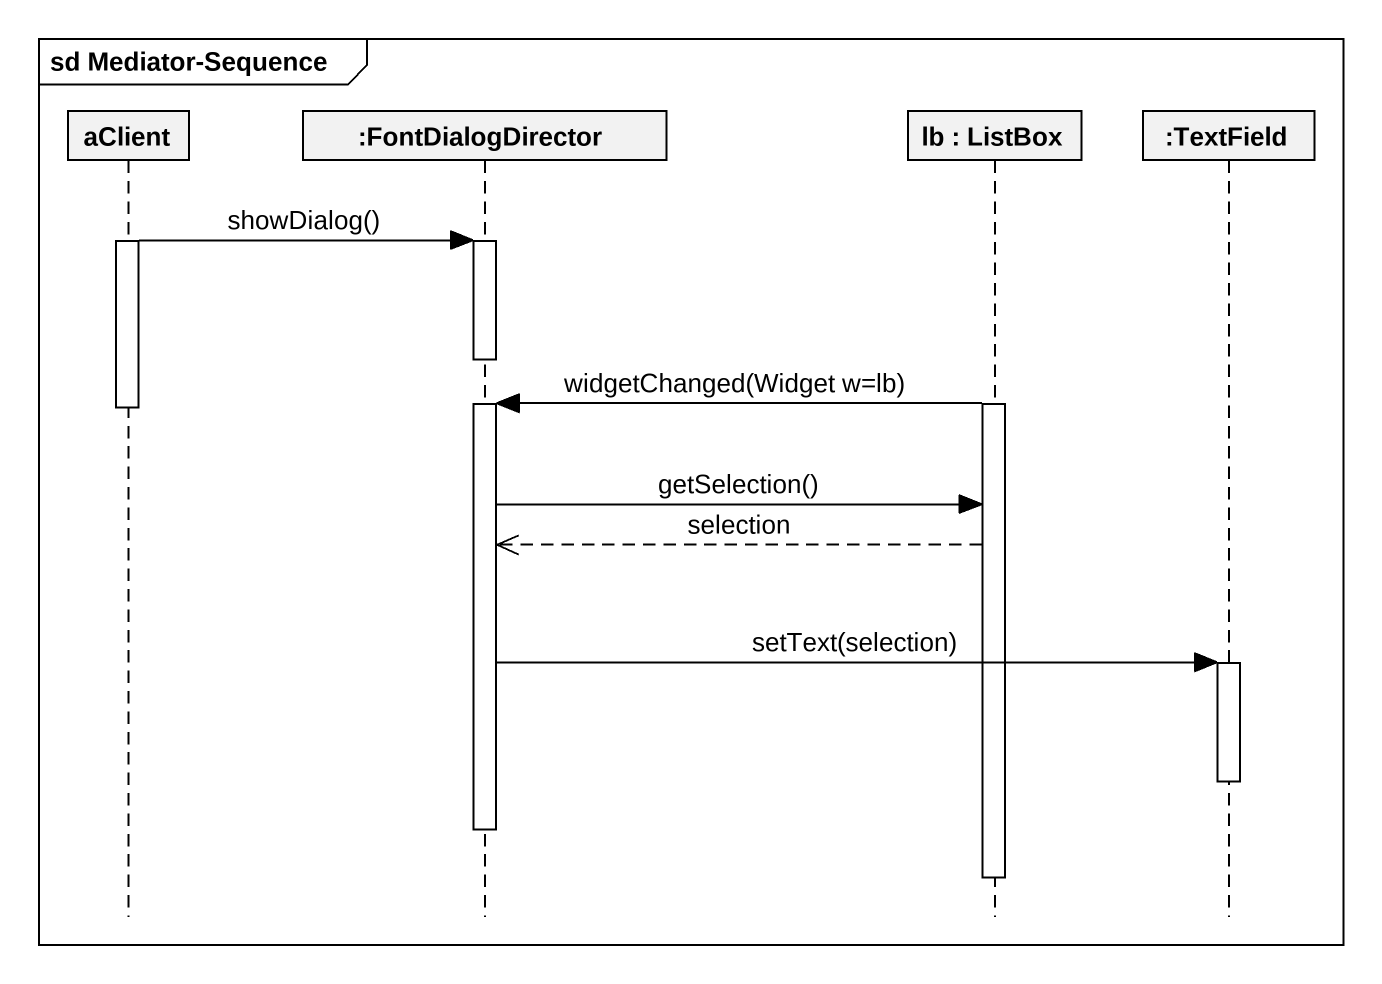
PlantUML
@startuml
mainframe sd Mediator-Sequence
hide footbox
participant aClient
participant ":FontDialogDirector" as FontDialogDirector
participant "lb : ListBox" as lb
participant ":TextField" as TextField

activate aClient
aClient -> FontDialogDirector : showDialog()
activate FontDialogDirector
deactivate FontDialogDirector
activate lb
lb -> FontDialogDirector : widgetChanged(Widget w=lb)
activate FontDialogDirector
deactivate aClient
FontDialogDirector -> lb : getSelection()
lb -->> FontDialogDirector : selection
FontDialogDirector -> TextField : setText(selection)
activate TextField
deactivate TextField
deactivate FontDialogDirector
deactivate lb
@enduml
